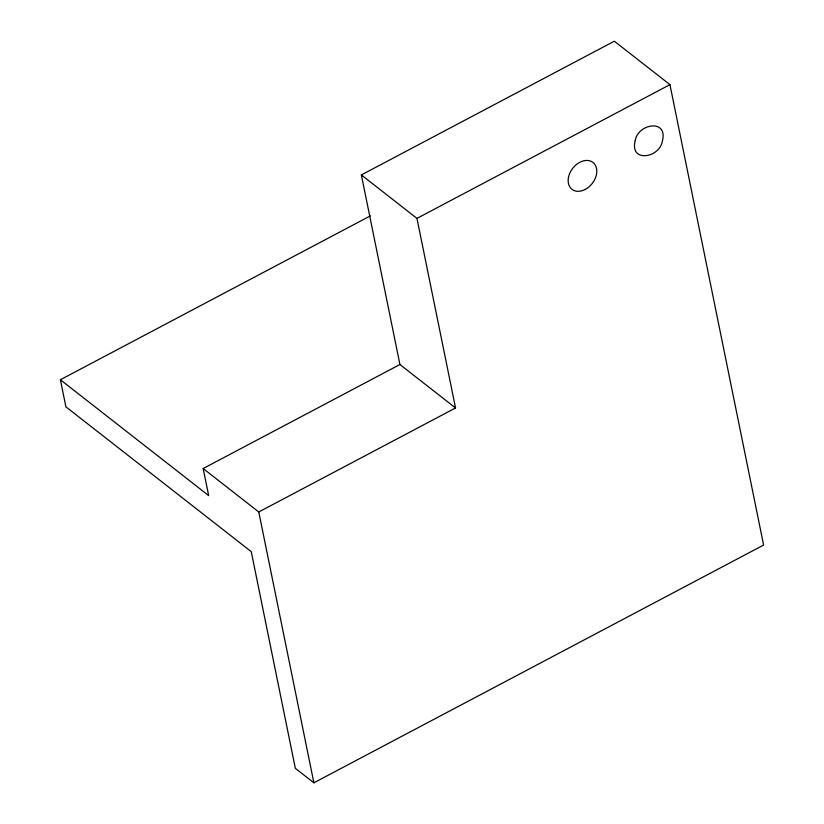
<?xml version="1.0" encoding="UTF-8"?>
<svg xmlns="http://www.w3.org/2000/svg" width="824" height="824" viewBox="0 0 824 824"><rect width="100%" height="100%" fill="white"/><g stroke="black" fill="none" stroke-linecap="round" stroke-linejoin="round"><path stroke-width="1.24" d="M399.928 364.517L203.168 468.526L258.777 511.982L455.538 407.962L399.928 364.517L361.355 174.935L614.333 41.2L669.943 84.645L763.611 545.045L313.882 782.8L295.342 768.318L251.258 551.658L65.899 406.829L60.389 379.751L370.429 215.837M361.355 174.935L416.965 218.391L669.943 84.645M60.389 379.751L208.678 495.615L203.168 468.526M416.965 218.391L455.538 407.962M258.777 511.982L313.882 782.8M635.253 140.482C629.237 163.152 659.715 158.074 662.352 141.151C668.367 118.481 637.889 123.559 635.253 140.482M585.225 189.427A17.057 12.36 -52 0 0 593.259 162.678A17.057 12.36 -52 0 0 568.921 175.553A17.057 12.36 -52 0 0 585.225 189.427"/></g></svg>
